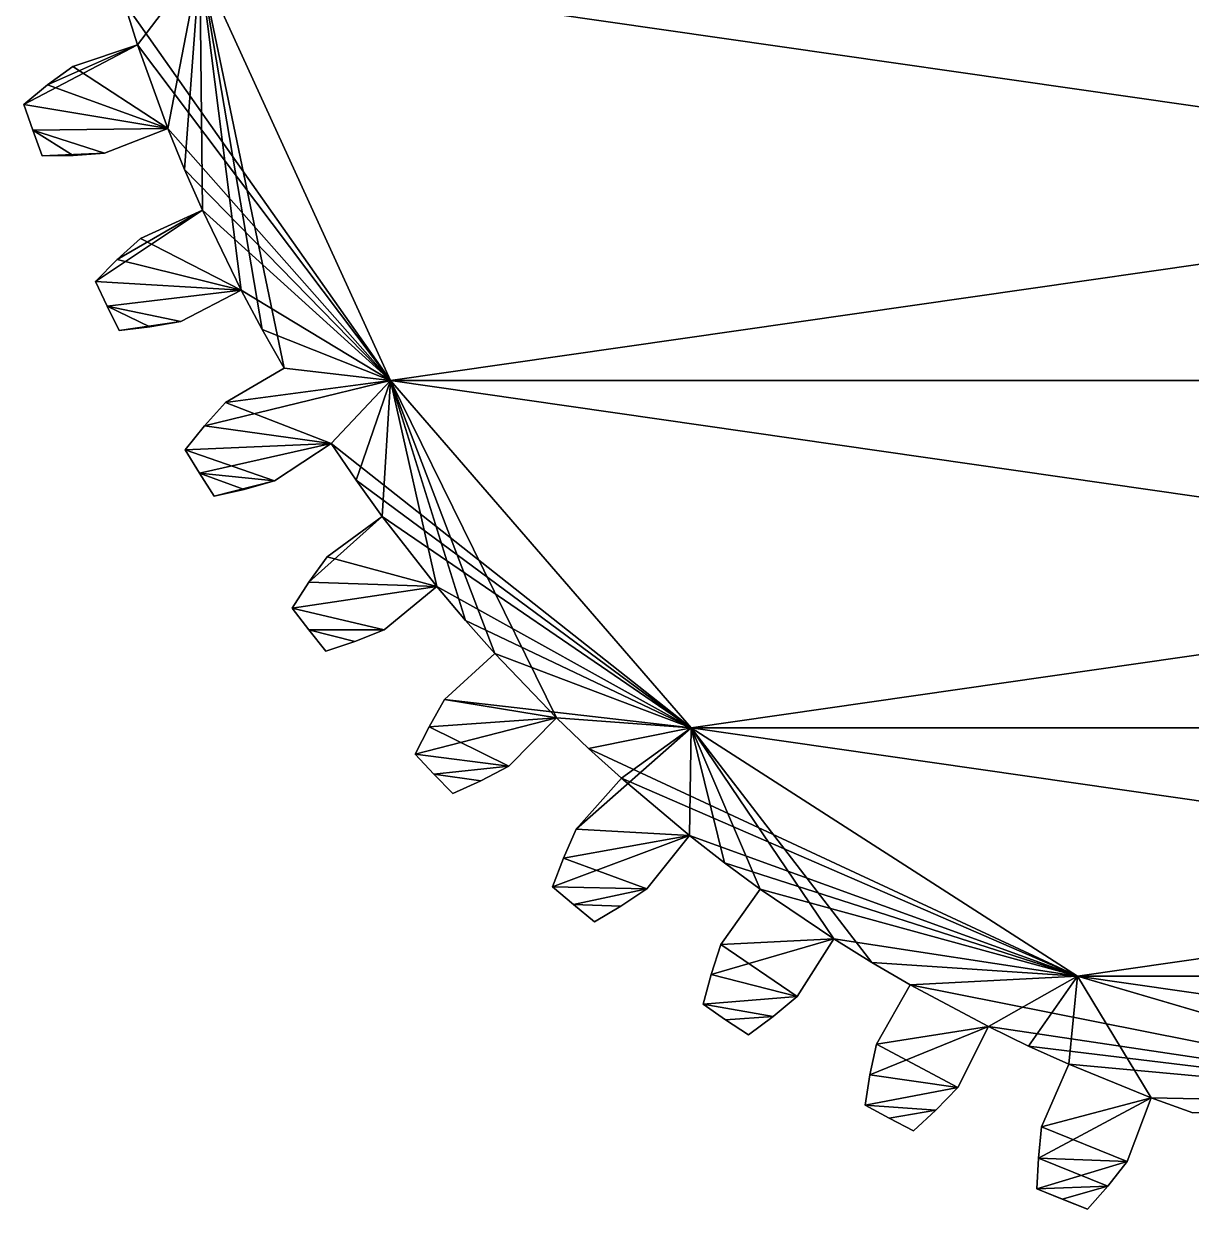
# Model space of a CAD drawing. Header units: inches. Extents: x -30 to 30, y -30 to 30.
# Drawn here: x -28.32 to -9.14, y -27.94 to -8.47 of the extents above; entities that cross this region are included whole.
import ezdxf

# ---------------------------------------------------------------- set-up
doc = ezdxf.new("R2010")
doc.units = ezdxf.units.IN
doc.header["$LTSCALE"] = 65.185185
doc.header["$MEASUREMENT"] = 0
for name, color, linetype in [('1', 7, 'CONTINUOUS'), ('102', 7, 'CONTINUOUS'), ('103', 7, 'CONTINUOUS'), ('105', 7, 'CONTINUOUS'), ('106', 7, 'CONTINUOUS'), ('107', 7, 'CONTINUOUS'), ('108', 7, 'CONTINUOUS'), ('109', 7, 'CONTINUOUS'), ('110', 7, 'CONTINUOUS'), ('111', 7, 'CONTINUOUS'), ('112', 7, 'CONTINUOUS'), ('113', 7, 'CONTINUOUS'), ('114', 7, 'CONTINUOUS'), ('115', 7, 'CONTINUOUS'), ('116', 7, 'CONTINUOUS'), ('117', 7, 'CONTINUOUS'), ('118', 7, 'CONTINUOUS'), ('119', 7, 'CONTINUOUS'), ('120', 7, 'CONTINUOUS'), ('121', 7, 'CONTINUOUS'), ('122', 7, 'CONTINUOUS'), ('123', 7, 'CONTINUOUS'), ('124', 7, 'CONTINUOUS'), ('125', 7, 'CONTINUOUS'), ('126', 7, 'CONTINUOUS'), ('127', 7, 'CONTINUOUS'), ('128', 7, 'CONTINUOUS'), ('130', 7, 'CONTINUOUS'), ('131', 7, 'CONTINUOUS'), ('2', 7, 'CONTINUOUS'), ('282', 7, 'CONTINUOUS'), ('283', 7, 'CONTINUOUS'), ('284', 7, 'CONTINUOUS'), ('285', 7, 'CONTINUOUS'), ('286', 7, 'CONTINUOUS'), ('287', 7, 'CONTINUOUS'), ('288', 7, 'CONTINUOUS'), ('289', 7, 'CONTINUOUS'), ('290', 7, 'CONTINUOUS'), ('291', 7, 'CONTINUOUS'), ('292', 7, 'CONTINUOUS'), ('293', 7, 'CONTINUOUS'), ('294', 7, 'CONTINUOUS'), ('295', 7, 'CONTINUOUS'), ('296', 7, 'CONTINUOUS'), ('297', 7, 'CONTINUOUS'), ('298', 7, 'CONTINUOUS'), ('299', 7, 'CONTINUOUS'), ('300', 7, 'CONTINUOUS'), ('301', 7, 'CONTINUOUS'), ('302', 7, 'CONTINUOUS'), ('303', 7, 'CONTINUOUS'), ('304', 7, 'CONTINUOUS'), ('305', 7, 'CONTINUOUS'), ('306', 7, 'CONTINUOUS'), ('307', 7, 'CONTINUOUS'), ('308', 7, 'CONTINUOUS'), ('363', 7, 'CONTINUOUS'), ('365', 7, 'CONTINUOUS'), ('368', 7, 'CONTINUOUS'), ('370', 7, 'CONTINUOUS')]:
    doc.layers.add(name, color=color, linetype=linetype)

msp = doc.modelspace()

# ---------------------------------------------------------------- linework, layer by layer
at = {"layer": '1', "color": 1, "linetype": 'CONTINUOUS'}
for points in [[(-26.674, -8.118), (-25.427, -7.465), (-22.294, -14.326), (-26.674, -8.118)], [(-26.452, -8.813), (-26.674, -8.118), (-22.294, -14.326), (-26.452, -8.813)], [(-27.513, -9.167), (-26.452, -8.813), (-25.954, -10.186), (-27.513, -9.167)], [(-25.954, -10.186), (-26.452, -8.813), (-22.294, -14.326), (-25.954, -10.186)], [(-27.931, -9.472), (-27.513, -9.167), (-25.954, -10.186), (-27.931, -9.472)], [(-28.322, -9.791), (-27.931, -9.472), (-25.954, -10.186), (-28.322, -9.791)], [(-28.172, -10.213), (-28.322, -9.791), (-25.954, -10.186), (-28.172, -10.213)], [(-26.996, -10.594), (-28.172, -10.213), (-25.954, -10.186), (-26.996, -10.594)], [(-28.016, -10.634), (-28.172, -10.213), (-27.512, -10.628), (-28.016, -10.634)], [(-28.172, -10.213), (-26.996, -10.594), (-27.512, -10.628), (-28.172, -10.213)], [(-25.679, -10.862), (-25.954, -10.186), (-22.294, -14.326), (-25.679, -10.862)], [(-25.386, -11.53), (-25.679, -10.862), (-22.294, -14.326), (-25.386, -11.53)], [(-26.404, -11.993), (-25.386, -11.53), (-24.748, -12.843), (-26.404, -11.993)], [(-24.748, -12.843), (-25.386, -11.53), (-22.294, -14.326), (-24.748, -12.843)], [(-26.788, -12.34), (-26.404, -11.993), (-24.748, -12.843), (-26.788, -12.34)], [(-27.143, -12.697), (-26.788, -12.34), (-24.748, -12.843), (-27.143, -12.697)], [(-26.95, -13.102), (-27.143, -12.697), (-24.748, -12.843), (-26.95, -13.102)], [(-25.74, -13.358), (-26.95, -13.102), (-24.748, -12.843), (-25.74, -13.358)], [(-24.403, -13.486), (-24.748, -12.843), (-22.294, -14.326), (-24.403, -13.486)], [(-26.751, -13.504), (-26.95, -13.102), (-26.25, -13.445), (-26.751, -13.504)], [(-26.95, -13.102), (-25.74, -13.358), (-26.25, -13.445), (-26.95, -13.102)], [(-24.041, -14.12), (-24.403, -13.486), (-22.294, -14.326), (-24.041, -14.12)], [(-25.006, -14.687), (-24.041, -14.12), (-22.294, -14.326), (-25.006, -14.687)], [(-23.27, -15.359), (-25.006, -14.687), (-22.294, -14.326), (-23.27, -15.359)], [(-23.27, -15.359), (-22.294, -14.326), (-17.354, -20.027), (-23.27, -15.359)], [(-25.351, -15.072), (-25.006, -14.687), (-23.27, -15.359), (-25.351, -15.072)], [(-25.667, -15.465), (-25.351, -15.072), (-23.27, -15.359), (-25.667, -15.465)], [(-24.203, -15.975), (-25.667, -15.465), (-23.27, -15.359), (-24.203, -15.975)], [(-22.86, -15.963), (-23.27, -15.359), (-17.354, -20.027), (-22.86, -15.963)], [(-25.433, -15.847), (-25.667, -15.465), (-24.203, -15.975), (-25.433, -15.847)], [(-25.193, -16.226), (-25.433, -15.847), (-24.701, -16.115), (-25.193, -16.226)], [(-25.433, -15.847), (-24.203, -15.975), (-24.701, -16.115), (-25.433, -15.847)], [(-22.434, -16.556), (-22.86, -15.963), (-17.354, -20.027), (-22.434, -16.556)], [(-23.334, -17.22), (-22.434, -16.556), (-21.537, -17.707), (-23.334, -17.22)], [(-21.537, -17.707), (-22.434, -16.556), (-17.354, -20.027), (-21.537, -17.707)], [(-23.637, -17.639), (-23.334, -17.22), (-21.537, -17.707), (-23.637, -17.639)], [(-23.91, -18.063), (-23.637, -17.639), (-21.537, -17.707), (-23.91, -18.063)], [(-22.401, -18.418), (-23.91, -18.063), (-21.537, -17.707), (-22.401, -18.418)], [(-21.066, -18.265), (-21.537, -17.707), (-17.354, -20.027), (-21.066, -18.265)], [(-23.637, -18.419), (-23.91, -18.063), (-22.401, -18.418), (-23.637, -18.419)], [(-20.58, -18.81), (-21.066, -18.265), (-17.354, -20.027), (-20.58, -18.81)], [(-23.637, -18.419), (-22.401, -18.418), (-22.881, -18.609), (-23.637, -18.419)], [(-23.359, -18.771), (-23.637, -18.419), (-22.881, -18.609), (-23.359, -18.771)], [(-21.406, -19.565), (-20.58, -18.81), (-17.354, -20.027), (-21.406, -19.565)], [(-21.663, -20.014), (-21.406, -19.565), (-19.568, -19.862), (-21.663, -20.014)], [(-19.568, -19.862), (-21.406, -19.565), (-17.354, -20.027), (-19.568, -19.862)], [(-21.891, -20.464), (-21.663, -20.014), (-20.353, -20.658), (-21.891, -20.464)], [(-20.353, -20.658), (-21.663, -20.014), (-19.568, -19.862), (-20.353, -20.658)], [(-19.041, -20.367), (-19.568, -19.862), (-17.354, -20.027), (-19.041, -20.367)], [(-19.041, -20.367), (-17.354, -20.027), (-11.009, -24.105), (-19.041, -20.367)], [(-18.501, -20.858), (-19.041, -20.367), (-11.009, -24.105), (-18.501, -20.858)], [(-21.583, -20.789), (-21.891, -20.464), (-20.353, -20.658), (-21.583, -20.789)], [(-21.583, -20.789), (-20.353, -20.658), (-20.811, -20.899), (-21.583, -20.789)], [(-21.269, -21.11), (-21.583, -20.789), (-20.811, -20.899), (-21.269, -21.11)], [(-19.244, -21.695), (-18.501, -20.858), (-17.384, -21.798), (-19.244, -21.695)], [(-17.384, -21.798), (-18.501, -20.858), (-11.009, -24.105), (-17.384, -21.798)], [(-19.453, -22.168), (-19.244, -21.695), (-17.384, -21.798), (-19.453, -22.168)], [(-18.082, -22.673), (-19.453, -22.168), (-17.384, -21.798), (-18.082, -22.673)], [(-16.808, -22.246), (-17.384, -21.798), (-11.009, -24.105), (-16.808, -22.246)], [(-19.632, -22.64), (-19.453, -22.168), (-18.082, -22.673), (-19.632, -22.64)], [(-16.22, -22.678), (-16.808, -22.246), (-11.009, -24.105), (-16.22, -22.678)], [(-19.291, -22.931), (-19.632, -22.64), (-18.082, -22.673), (-19.291, -22.931)], [(-19.291, -22.931), (-18.082, -22.673), (-18.512, -22.96), (-19.291, -22.931)], [(-16.87, -23.588), (-16.22, -22.678), (-15.011, -23.496), (-16.87, -23.588)], [(-15.011, -23.496), (-16.22, -22.678), (-11.009, -24.105), (-15.011, -23.496)], [(-18.946, -23.217), (-19.291, -22.931), (-18.512, -22.96), (-18.946, -23.217)], [(-15.613, -24.439), (-16.87, -23.588), (-15.011, -23.496), (-15.613, -24.439)], [(-14.39, -23.881), (-15.011, -23.496), (-11.009, -24.105), (-14.39, -23.881)], [(-17.029, -24.08), (-16.87, -23.588), (-15.613, -24.439), (-17.029, -24.08)], [(-13.76, -24.249), (-14.39, -23.881), (-11.009, -24.105), (-13.76, -24.249)], [(-17.158, -24.568), (-17.029, -24.08), (-15.613, -24.439), (-17.158, -24.568)], [(-13.76, -24.249), (-11.009, -24.105), (-3.772, -26.23), (-13.76, -24.249)], [(-14.312, -25.222), (-13.76, -24.249), (-12.472, -24.936), (-14.312, -25.222)], [(-12.472, -24.936), (-13.76, -24.249), (-3.772, -26.23), (-12.472, -24.936)], [(-17.158, -24.568), (-15.613, -24.439), (-16.011, -24.769), (-17.158, -24.568)], [(-16.789, -24.822), (-17.158, -24.568), (-16.011, -24.769), (-16.789, -24.822)], [(-16.415, -25.07), (-16.789, -24.822), (-16.011, -24.769), (-16.415, -25.07)], [(-12.973, -25.937), (-14.312, -25.222), (-12.472, -24.936), (-12.973, -25.937)], [(-11.815, -25.254), (-12.472, -24.936), (-3.772, -26.23), (-11.815, -25.254)], [(-14.419, -25.728), (-14.312, -25.222), (-12.973, -25.937), (-14.419, -25.728)], [(-11.15, -25.555), (-11.815, -25.254), (-3.772, -26.23), (-11.15, -25.555)], [(-11.598, -26.58), (-11.15, -25.555), (-9.798, -26.103), (-11.598, -26.58)], [(-9.798, -26.103), (-11.15, -25.555), (-3.772, -26.23), (-9.798, -26.103)], [(-14.496, -26.227), (-14.419, -25.728), (-12.973, -25.937), (-14.496, -26.227)], [(-14.496, -26.227), (-12.973, -25.937), (-13.334, -26.307), (-14.496, -26.227)], [(-14.102, -26.441), (-14.496, -26.227), (-13.334, -26.307), (-14.102, -26.441)], [(-10.191, -27.151), (-11.598, -26.58), (-9.798, -26.103), (-10.191, -27.151)], [(-9.111, -26.351), (-9.798, -26.103), (-3.772, -26.23), (-9.111, -26.351)], [(-13.705, -26.649), (-14.102, -26.441), (-13.334, -26.307), (-13.705, -26.649)], [(-11.65, -27.095), (-11.598, -26.58), (-10.191, -27.151), (-11.65, -27.095)], [(-11.675, -27.599), (-11.65, -27.095), (-10.511, -27.557), (-11.675, -27.599)], [(-11.65, -27.095), (-10.191, -27.151), (-10.511, -27.557), (-11.65, -27.095)], [(-10.844, -27.936), (-11.675, -27.599), (-10.511, -27.557), (-10.844, -27.936)], [(-11.675, -27.599), (-10.844, -27.936), (-11.261, -27.77), (-11.675, -27.599)]]:
    msp.add_3dface(points, dxfattribs=at)
at = {"layer": '102', "color": 1, "linetype": 'CONTINUOUS'}
for points in [[(-27.513, -9.167, 6), (-26.452, -8.813, 6), (-26.452, -8.813), (-27.513, -9.167, 6)], [(-27.513, -9.167), (-27.513, -9.167, 6), (-26.452, -8.813), (-27.513, -9.167)]]:
    msp.add_3dface(points, dxfattribs=at)
at = {"layer": '103', "color": 1, "linetype": 'CONTINUOUS'}
for points in [[(-26.452, -8.813, 6), (-26.674, -8.118, 6), (-26.452, -8.813), (-26.452, -8.813, 6)], [(-26.452, -8.813), (-26.674, -8.118, 6), (-26.674, -8.118), (-26.452, -8.813)]]:
    msp.add_3dface(points, dxfattribs=at)
at = {"layer": '105', "color": 1, "linetype": 'CONTINUOUS'}
for points in [[(-26.404, -11.993, 6), (-25.386, -11.53, 6), (-25.386, -11.53), (-26.404, -11.993, 6)], [(-26.404, -11.993), (-26.404, -11.993, 6), (-25.386, -11.53), (-26.404, -11.993)]]:
    msp.add_3dface(points, dxfattribs=at)
at = {"layer": '106', "color": 1, "linetype": 'CONTINUOUS'}
for points in [[(-25.679, -10.862, 6), (-25.954, -10.186, 6), (-25.679, -10.862), (-25.679, -10.862, 6)], [(-25.954, -10.186, 6), (-25.954, -10.186), (-25.679, -10.862), (-25.954, -10.186, 6)], [(-25.386, -11.53, 6), (-25.679, -10.862, 6), (-25.386, -11.53), (-25.386, -11.53, 6)], [(-25.386, -11.53), (-25.679, -10.862, 6), (-25.679, -10.862), (-25.386, -11.53)]]:
    msp.add_3dface(points, dxfattribs=at)
at = {"layer": '107', "color": 1, "linetype": 'CONTINUOUS'}
for points in [[(-25.954, -10.186, 6), (-26.996, -10.594, 6), (-26.996, -10.594), (-25.954, -10.186, 6)], [(-25.954, -10.186, 6), (-26.996, -10.594), (-25.954, -10.186), (-25.954, -10.186, 6)]]:
    msp.add_3dface(points, dxfattribs=at)
at = {"layer": '108', "color": 1, "linetype": 'CONTINUOUS'}
for points in [[(-25.006, -14.687, 6), (-24.041, -14.12, 6), (-24.041, -14.12), (-25.006, -14.687, 6)], [(-25.006, -14.687), (-25.006, -14.687, 6), (-24.041, -14.12), (-25.006, -14.687)]]:
    msp.add_3dface(points, dxfattribs=at)
at = {"layer": '109', "color": 1, "linetype": 'CONTINUOUS'}
for points in [[(-24.403, -13.486, 6), (-24.748, -12.843, 6), (-24.403, -13.486), (-24.403, -13.486, 6)], [(-24.748, -12.843, 6), (-24.748, -12.843), (-24.403, -13.486), (-24.748, -12.843, 6)], [(-24.041, -14.12, 6), (-24.403, -13.486, 6), (-24.041, -14.12), (-24.041, -14.12, 6)], [(-24.041, -14.12), (-24.403, -13.486, 6), (-24.403, -13.486), (-24.041, -14.12)]]:
    msp.add_3dface(points, dxfattribs=at)
at = {"layer": '110', "color": 1, "linetype": 'CONTINUOUS'}
for points in [[(-24.748, -12.843, 6), (-25.74, -13.358, 6), (-25.74, -13.358), (-24.748, -12.843, 6)], [(-24.748, -12.843, 6), (-25.74, -13.358), (-24.748, -12.843), (-24.748, -12.843, 6)]]:
    msp.add_3dface(points, dxfattribs=at)
at = {"layer": '111', "color": 1, "linetype": 'CONTINUOUS'}
for points in [[(-23.334, -17.22, 6), (-22.434, -16.556, 6), (-22.434, -16.556), (-23.334, -17.22, 6)], [(-23.334, -17.22), (-23.334, -17.22, 6), (-22.434, -16.556), (-23.334, -17.22)]]:
    msp.add_3dface(points, dxfattribs=at)
at = {"layer": '112', "color": 1, "linetype": 'CONTINUOUS'}
for points in [[(-22.86, -15.963, 6), (-23.27, -15.359, 6), (-22.86, -15.963), (-22.86, -15.963, 6)], [(-23.27, -15.359, 6), (-23.27, -15.359), (-22.86, -15.963), (-23.27, -15.359, 6)], [(-22.434, -16.556, 6), (-22.86, -15.963, 6), (-22.434, -16.556), (-22.434, -16.556, 6)], [(-22.434, -16.556), (-22.86, -15.963, 6), (-22.86, -15.963), (-22.434, -16.556)]]:
    msp.add_3dface(points, dxfattribs=at)
at = {"layer": '113', "color": 1, "linetype": 'CONTINUOUS'}
for points in [[(-23.27, -15.359, 6), (-24.203, -15.975, 6), (-24.203, -15.975), (-23.27, -15.359, 6)], [(-23.27, -15.359, 6), (-24.203, -15.975), (-23.27, -15.359), (-23.27, -15.359, 6)]]:
    msp.add_3dface(points, dxfattribs=at)
at = {"layer": '114', "color": 1, "linetype": 'CONTINUOUS'}
for points in [[(-21.406, -19.565, 6), (-20.58, -18.81, 6), (-20.58, -18.81), (-21.406, -19.565, 6)], [(-21.406, -19.565), (-21.406, -19.565, 6), (-20.58, -18.81), (-21.406, -19.565)]]:
    msp.add_3dface(points, dxfattribs=at)
at = {"layer": '115', "color": 1, "linetype": 'CONTINUOUS'}
for points in [[(-21.066, -18.265, 6), (-21.537, -17.707, 6), (-21.066, -18.265), (-21.066, -18.265, 6)], [(-21.537, -17.707, 6), (-21.537, -17.707), (-21.066, -18.265), (-21.537, -17.707, 6)], [(-20.58, -18.81, 6), (-21.066, -18.265, 6), (-20.58, -18.81), (-20.58, -18.81, 6)], [(-20.58, -18.81), (-21.066, -18.265, 6), (-21.066, -18.265), (-20.58, -18.81)]]:
    msp.add_3dface(points, dxfattribs=at)
at = {"layer": '116', "color": 1, "linetype": 'CONTINUOUS'}
for points in [[(-21.537, -17.707, 6), (-22.401, -18.418, 6), (-22.401, -18.418), (-21.537, -17.707, 6)], [(-21.537, -17.707, 6), (-22.401, -18.418), (-21.537, -17.707), (-21.537, -17.707, 6)]]:
    msp.add_3dface(points, dxfattribs=at)
at = {"layer": '117', "color": 1, "linetype": 'CONTINUOUS'}
for points in [[(-19.244, -21.695, 6), (-18.501, -20.858, 6), (-18.501, -20.858), (-19.244, -21.695, 6)], [(-19.244, -21.695), (-19.244, -21.695, 6), (-18.501, -20.858), (-19.244, -21.695)]]:
    msp.add_3dface(points, dxfattribs=at)
at = {"layer": '118', "color": 1, "linetype": 'CONTINUOUS'}
for points in [[(-19.041, -20.367, 6), (-19.568, -19.862, 6), (-19.041, -20.367), (-19.041, -20.367, 6)], [(-19.568, -19.862, 6), (-19.568, -19.862), (-19.041, -20.367), (-19.568, -19.862, 6)], [(-18.501, -20.858, 6), (-19.041, -20.367, 6), (-18.501, -20.858), (-18.501, -20.858, 6)], [(-18.501, -20.858), (-19.041, -20.367, 6), (-19.041, -20.367), (-18.501, -20.858)]]:
    msp.add_3dface(points, dxfattribs=at)
at = {"layer": '119', "color": 1, "linetype": 'CONTINUOUS'}
for points in [[(-19.568, -19.862, 6), (-20.353, -20.658, 6), (-20.353, -20.658), (-19.568, -19.862, 6)], [(-19.568, -19.862, 6), (-20.353, -20.658), (-19.568, -19.862), (-19.568, -19.862, 6)]]:
    msp.add_3dface(points, dxfattribs=at)
at = {"layer": '120', "color": 1, "linetype": 'CONTINUOUS'}
for points in [[(-16.87, -23.588, 6), (-16.22, -22.678, 6), (-16.22, -22.678), (-16.87, -23.588, 6)], [(-16.87, -23.588), (-16.87, -23.588, 6), (-16.22, -22.678), (-16.87, -23.588)]]:
    msp.add_3dface(points, dxfattribs=at)
at = {"layer": '121', "color": 1, "linetype": 'CONTINUOUS'}
for points in [[(-16.808, -22.246, 6), (-17.384, -21.798, 6), (-16.808, -22.246), (-16.808, -22.246, 6)], [(-17.384, -21.798, 6), (-17.384, -21.798), (-16.808, -22.246), (-17.384, -21.798, 6)], [(-16.22, -22.678, 6), (-16.808, -22.246, 6), (-16.22, -22.678), (-16.22, -22.678, 6)], [(-16.22, -22.678), (-16.808, -22.246, 6), (-16.808, -22.246), (-16.22, -22.678)]]:
    msp.add_3dface(points, dxfattribs=at)
at = {"layer": '122', "color": 1, "linetype": 'CONTINUOUS'}
for points in [[(-17.384, -21.798, 6), (-18.082, -22.673, 6), (-18.082, -22.673), (-17.384, -21.798, 6)], [(-17.384, -21.798, 6), (-18.082, -22.673), (-17.384, -21.798), (-17.384, -21.798, 6)]]:
    msp.add_3dface(points, dxfattribs=at)
at = {"layer": '123', "color": 1, "linetype": 'CONTINUOUS'}
for points in [[(-14.312, -25.222, 6), (-13.76, -24.249, 6), (-13.76, -24.249), (-14.312, -25.222, 6)], [(-14.312, -25.222), (-14.312, -25.222, 6), (-13.76, -24.249), (-14.312, -25.222)]]:
    msp.add_3dface(points, dxfattribs=at)
at = {"layer": '124', "color": 1, "linetype": 'CONTINUOUS'}
for points in [[(-14.39, -23.881, 6), (-15.011, -23.496, 6), (-14.39, -23.881), (-14.39, -23.881, 6)], [(-15.011, -23.496, 6), (-15.011, -23.496), (-14.39, -23.881), (-15.011, -23.496, 6)], [(-13.76, -24.249, 6), (-14.39, -23.881, 6), (-13.76, -24.249), (-13.76, -24.249, 6)], [(-13.76, -24.249), (-14.39, -23.881, 6), (-14.39, -23.881), (-13.76, -24.249)]]:
    msp.add_3dface(points, dxfattribs=at)
at = {"layer": '125', "color": 1, "linetype": 'CONTINUOUS'}
for points in [[(-15.011, -23.496, 6), (-15.613, -24.439, 6), (-15.613, -24.439), (-15.011, -23.496, 6)], [(-15.011, -23.496, 6), (-15.613, -24.439), (-15.011, -23.496), (-15.011, -23.496, 6)]]:
    msp.add_3dface(points, dxfattribs=at)
at = {"layer": '126', "color": 1, "linetype": 'CONTINUOUS'}
for points in [[(-11.598, -26.58, 6), (-11.15, -25.555, 6), (-11.15, -25.555), (-11.598, -26.58, 6)], [(-11.598, -26.58), (-11.598, -26.58, 6), (-11.15, -25.555), (-11.598, -26.58)]]:
    msp.add_3dface(points, dxfattribs=at)
at = {"layer": '127', "color": 1, "linetype": 'CONTINUOUS'}
for points in [[(-11.815, -25.254, 6), (-12.472, -24.936, 6), (-11.815, -25.254), (-11.815, -25.254, 6)], [(-12.472, -24.936, 6), (-12.472, -24.936), (-11.815, -25.254), (-12.472, -24.936, 6)], [(-11.15, -25.555, 6), (-11.815, -25.254, 6), (-11.15, -25.555), (-11.15, -25.555, 6)], [(-11.15, -25.555), (-11.815, -25.254, 6), (-11.815, -25.254), (-11.15, -25.555)]]:
    msp.add_3dface(points, dxfattribs=at)
at = {"layer": '128', "color": 1, "linetype": 'CONTINUOUS'}
for points in [[(-12.472, -24.936, 6), (-12.973, -25.937, 6), (-12.973, -25.937), (-12.472, -24.936, 6)], [(-12.472, -24.936, 6), (-12.973, -25.937), (-12.472, -24.936), (-12.472, -24.936, 6)]]:
    msp.add_3dface(points, dxfattribs=at)
at = {"layer": '130', "color": 1, "linetype": 'CONTINUOUS'}
for points in [[(-9.111, -26.351, 6), (-9.798, -26.103, 6), (-9.111, -26.351), (-9.111, -26.351, 6)], [(-9.798, -26.103, 6), (-9.798, -26.103), (-9.111, -26.351), (-9.798, -26.103, 6)]]:
    msp.add_3dface(points, dxfattribs=at)
at = {"layer": '131', "color": 1, "linetype": 'CONTINUOUS'}
for points in [[(-9.798, -26.103, 6), (-10.191, -27.151, 6), (-10.191, -27.151), (-9.798, -26.103, 6)], [(-9.798, -26.103, 6), (-10.191, -27.151), (-9.798, -26.103), (-9.798, -26.103, 6)]]:
    msp.add_3dface(points, dxfattribs=at)
at = {"layer": '2', "color": 1, "linetype": 'CONTINUOUS'}
for points in [[(-26.674, -8.118, 6), (-26.452, -8.813, 6), (-25.427, -7.465, 6), (-26.674, -8.118, 6)], [(-26.452, -8.813, 6), (-25.954, -10.186, 6), (-25.427, -7.465, 6), (-26.452, -8.813, 6)], [(-25.954, -10.186, 6), (-25.679, -10.862, 6), (-25.427, -7.465, 6), (-25.954, -10.186, 6)], [(-25.679, -10.862, 6), (-25.386, -11.53, 6), (-25.427, -7.465, 6), (-25.679, -10.862, 6)], [(-24.403, -13.486, 6), (-24.041, -14.12, 6), (-25.427, -7.465, 6), (-24.403, -13.486, 6)], [(-25.427, -7.465, 6), (-24.041, -14.12, 6), (-22.294, -14.326, 6), (-25.427, -7.465, 6)], [(-24.748, -12.843, 6), (-24.403, -13.486, 6), (-25.427, -7.465, 6), (-24.748, -12.843, 6)], [(-25.386, -11.53, 6), (-24.748, -12.843, 6), (-25.427, -7.465, 6), (-25.386, -11.53, 6)], [(-28.322, -9.791, 6), (-25.954, -10.186, 6), (-26.452, -8.813, 6), (-28.322, -9.791, 6)], [(-27.931, -9.472, 6), (-28.322, -9.791, 6), (-26.452, -8.813, 6), (-27.931, -9.472, 6)], [(-27.513, -9.167, 6), (-27.931, -9.472, 6), (-26.452, -8.813, 6), (-27.513, -9.167, 6)], [(-28.172, -10.213, 6), (-25.954, -10.186, 6), (-28.322, -9.791, 6), (-28.172, -10.213, 6)], [(-26.996, -10.594, 6), (-25.954, -10.186, 6), (-28.172, -10.213, 6), (-26.996, -10.594, 6)], [(-28.016, -10.634, 6), (-26.996, -10.594, 6), (-28.172, -10.213, 6), (-28.016, -10.634, 6)], [(-27.512, -10.628, 6), (-26.996, -10.594, 6), (-28.016, -10.634, 6), (-27.512, -10.628, 6)], [(-27.143, -12.697, 6), (-24.748, -12.843, 6), (-25.386, -11.53, 6), (-27.143, -12.697, 6)], [(-26.788, -12.34, 6), (-27.143, -12.697, 6), (-25.386, -11.53, 6), (-26.788, -12.34, 6)], [(-26.404, -11.993, 6), (-26.788, -12.34, 6), (-25.386, -11.53, 6), (-26.404, -11.993, 6)], [(-26.95, -13.102, 6), (-24.748, -12.843, 6), (-27.143, -12.697, 6), (-26.95, -13.102, 6)], [(-25.74, -13.358, 6), (-24.748, -12.843, 6), (-26.95, -13.102, 6), (-25.74, -13.358, 6)], [(-26.751, -13.504, 6), (-25.74, -13.358, 6), (-26.95, -13.102, 6), (-26.751, -13.504, 6)], [(-26.25, -13.445, 6), (-25.74, -13.358, 6), (-26.751, -13.504, 6), (-26.25, -13.445, 6)], [(-24.041, -14.12, 6), (-25.006, -14.687, 6), (-22.294, -14.326, 6), (-24.041, -14.12, 6)], [(-25.351, -15.072, 6), (-23.27, -15.359, 6), (-22.294, -14.326, 6), (-25.351, -15.072, 6)], [(-25.006, -14.687, 6), (-25.351, -15.072, 6), (-22.294, -14.326, 6), (-25.006, -14.687, 6)], [(-23.27, -15.359, 6), (-22.86, -15.963, 6), (-22.294, -14.326, 6), (-23.27, -15.359, 6)], [(-22.86, -15.963, 6), (-22.434, -16.556, 6), (-22.294, -14.326, 6), (-22.86, -15.963, 6)], [(-22.434, -16.556, 6), (-21.537, -17.707, 6), (-22.294, -14.326, 6), (-22.434, -16.556, 6)], [(-20.58, -18.81, 6), (-19.568, -19.862, 6), (-22.294, -14.326, 6), (-20.58, -18.81, 6)], [(-22.294, -14.326, 6), (-19.568, -19.862, 6), (-17.354, -20.027, 6), (-22.294, -14.326, 6)], [(-21.066, -18.265, 6), (-20.58, -18.81, 6), (-22.294, -14.326, 6), (-21.066, -18.265, 6)], [(-21.537, -17.707, 6), (-21.066, -18.265, 6), (-22.294, -14.326, 6), (-21.537, -17.707, 6)], [(-25.667, -15.465, 6), (-23.27, -15.359, 6), (-25.351, -15.072, 6), (-25.667, -15.465, 6)], [(-25.433, -15.847, 6), (-23.27, -15.359, 6), (-25.667, -15.465, 6), (-25.433, -15.847, 6)], [(-24.203, -15.975, 6), (-23.27, -15.359, 6), (-25.433, -15.847, 6), (-24.203, -15.975, 6)], [(-25.193, -16.226, 6), (-24.203, -15.975, 6), (-25.433, -15.847, 6), (-25.193, -16.226, 6)], [(-24.701, -16.115, 6), (-24.203, -15.975, 6), (-25.193, -16.226, 6), (-24.701, -16.115, 6)], [(-23.637, -17.639, 6), (-21.537, -17.707, 6), (-22.434, -16.556, 6), (-23.637, -17.639, 6)], [(-23.334, -17.22, 6), (-23.637, -17.639, 6), (-22.434, -16.556, 6), (-23.334, -17.22, 6)], [(-23.91, -18.063, 6), (-21.537, -17.707, 6), (-23.637, -17.639, 6), (-23.91, -18.063, 6)], [(-22.401, -18.418, 6), (-21.537, -17.707, 6), (-23.91, -18.063, 6), (-22.401, -18.418, 6)], [(-23.637, -18.419, 6), (-22.401, -18.418, 6), (-23.91, -18.063, 6), (-23.637, -18.419, 6)], [(-22.881, -18.609, 6), (-22.401, -18.418, 6), (-23.637, -18.419, 6), (-22.881, -18.609, 6)], [(-23.359, -18.771, 6), (-22.881, -18.609, 6), (-23.637, -18.419, 6), (-23.359, -18.771, 6)], [(-21.406, -19.565, 6), (-19.568, -19.862, 6), (-20.58, -18.81, 6), (-21.406, -19.565, 6)], [(-21.663, -20.014, 6), (-19.568, -19.862, 6), (-21.406, -19.565, 6), (-21.663, -20.014, 6)], [(-20.353, -20.658, 6), (-19.568, -19.862, 6), (-21.891, -20.464, 6), (-20.353, -20.658, 6)], [(-21.891, -20.464, 6), (-19.568, -19.862, 6), (-21.663, -20.014, 6), (-21.891, -20.464, 6)], [(-19.568, -19.862, 6), (-19.041, -20.367, 6), (-17.354, -20.027, 6), (-19.568, -19.862, 6)], [(-19.244, -21.695, 6), (-17.384, -21.798, 6), (-17.354, -20.027, 6), (-19.244, -21.695, 6)], [(-18.501, -20.858, 6), (-19.244, -21.695, 6), (-17.354, -20.027, 6), (-18.501, -20.858, 6)], [(-19.041, -20.367, 6), (-18.501, -20.858, 6), (-17.354, -20.027, 6), (-19.041, -20.367, 6)], [(-17.384, -21.798, 6), (-16.808, -22.246, 6), (-17.354, -20.027, 6), (-17.384, -21.798, 6)], [(-15.011, -23.496, 6), (-14.39, -23.881, 6), (-17.354, -20.027, 6), (-15.011, -23.496, 6)], [(-17.354, -20.027, 6), (-14.39, -23.881, 6), (-11.009, -24.105, 6), (-17.354, -20.027, 6)], [(-16.22, -22.678, 6), (-15.011, -23.496, 6), (-17.354, -20.027, 6), (-16.22, -22.678, 6)], [(-16.808, -22.246, 6), (-16.22, -22.678, 6), (-17.354, -20.027, 6), (-16.808, -22.246, 6)], [(-21.583, -20.789, 6), (-20.353, -20.658, 6), (-21.891, -20.464, 6), (-21.583, -20.789, 6)], [(-20.811, -20.899, 6), (-20.353, -20.658, 6), (-21.583, -20.789, 6), (-20.811, -20.899, 6)], [(-21.269, -21.11, 6), (-20.811, -20.899, 6), (-21.583, -20.789, 6), (-21.269, -21.11, 6)], [(-18.082, -22.673, 6), (-17.384, -21.798, 6), (-19.632, -22.64, 6), (-18.082, -22.673, 6)], [(-19.632, -22.64, 6), (-17.384, -21.798, 6), (-19.453, -22.168, 6), (-19.632, -22.64, 6)], [(-19.453, -22.168, 6), (-17.384, -21.798, 6), (-19.244, -21.695, 6), (-19.453, -22.168, 6)], [(-19.291, -22.931, 6), (-18.082, -22.673, 6), (-19.632, -22.64, 6), (-19.291, -22.931, 6)], [(-18.512, -22.96, 6), (-18.082, -22.673, 6), (-19.291, -22.931, 6), (-18.512, -22.96, 6)], [(-16.87, -23.588, 6), (-15.011, -23.496, 6), (-16.22, -22.678, 6), (-16.87, -23.588, 6)], [(-18.946, -23.217, 6), (-18.512, -22.96, 6), (-19.291, -22.931, 6), (-18.946, -23.217, 6)], [(-15.613, -24.439, 6), (-15.011, -23.496, 6), (-17.029, -24.08, 6), (-15.613, -24.439, 6)], [(-17.029, -24.08, 6), (-15.011, -23.496, 6), (-16.87, -23.588, 6), (-17.029, -24.08, 6)], [(-14.39, -23.881, 6), (-13.76, -24.249, 6), (-11.009, -24.105, 6), (-14.39, -23.881, 6)], [(-17.158, -24.568, 6), (-15.613, -24.439, 6), (-17.029, -24.08, 6), (-17.158, -24.568, 6)], [(-13.76, -24.249, 6), (-12.472, -24.936, 6), (-11.009, -24.105, 6), (-13.76, -24.249, 6)], [(-12.472, -24.936, 6), (-11.815, -25.254, 6), (-11.009, -24.105, 6), (-12.472, -24.936, 6)], [(-11.815, -25.254, 6), (-11.15, -25.555, 6), (-11.009, -24.105, 6), (-11.815, -25.254, 6)], [(-11.15, -25.555, 6), (-9.798, -26.103, 6), (-11.009, -24.105, 6), (-11.15, -25.555, 6)], [(-11.009, -24.105, 6), (-9.798, -26.103, 6), (-3.772, -26.23, 6), (-11.009, -24.105, 6)], [(-14.312, -25.222, 6), (-12.472, -24.936, 6), (-13.76, -24.249, 6), (-14.312, -25.222, 6)], [(-16.011, -24.769, 6), (-15.613, -24.439, 6), (-17.158, -24.568, 6), (-16.011, -24.769, 6)], [(-16.789, -24.822, 6), (-16.011, -24.769, 6), (-17.158, -24.568, 6), (-16.789, -24.822, 6)], [(-16.415, -25.07, 6), (-16.011, -24.769, 6), (-16.789, -24.822, 6), (-16.415, -25.07, 6)], [(-12.973, -25.937, 6), (-12.472, -24.936, 6), (-14.419, -25.728, 6), (-12.973, -25.937, 6)], [(-14.419, -25.728, 6), (-12.472, -24.936, 6), (-14.312, -25.222, 6), (-14.419, -25.728, 6)], [(-11.598, -26.58, 6), (-9.798, -26.103, 6), (-11.15, -25.555, 6), (-11.598, -26.58, 6)], [(-14.496, -26.227, 6), (-12.973, -25.937, 6), (-14.419, -25.728, 6), (-14.496, -26.227, 6)], [(-13.334, -26.307, 6), (-12.973, -25.937, 6), (-14.496, -26.227, 6), (-13.334, -26.307, 6)], [(-14.102, -26.441, 6), (-13.334, -26.307, 6), (-14.496, -26.227, 6), (-14.102, -26.441, 6)], [(-10.191, -27.151, 6), (-9.798, -26.103, 6), (-11.65, -27.095, 6), (-10.191, -27.151, 6)], [(-11.65, -27.095, 6), (-9.798, -26.103, 6), (-11.598, -26.58, 6), (-11.65, -27.095, 6)], [(-9.798, -26.103, 6), (-9.111, -26.351, 6), (-3.772, -26.23, 6), (-9.798, -26.103, 6)], [(-13.705, -26.649, 6), (-13.334, -26.307, 6), (-14.102, -26.441, 6), (-13.705, -26.649, 6)], [(-11.675, -27.599, 6), (-10.191, -27.151, 6), (-11.65, -27.095, 6), (-11.675, -27.599, 6)], [(-10.511, -27.557, 6), (-10.191, -27.151, 6), (-11.675, -27.599, 6), (-10.511, -27.557, 6)], [(-11.261, -27.77, 6), (-10.511, -27.557, 6), (-11.675, -27.599, 6), (-11.261, -27.77, 6)], [(-10.844, -27.936, 6), (-10.511, -27.557, 6), (-11.261, -27.77, 6), (-10.844, -27.936, 6)]]:
    msp.add_3dface(points, dxfattribs=at)
at = {"layer": '282', "color": 1, "linetype": 'CONTINUOUS'}
for points in [[(-27.931, -9.472, 6), (-27.513, -9.167, 6), (-27.931, -9.472), (-27.931, -9.472, 6)], [(-27.513, -9.167, 6), (-27.513, -9.167), (-27.931, -9.472), (-27.513, -9.167, 6)], [(-28.322, -9.791, 6), (-27.931, -9.472, 6), (-28.322, -9.791), (-28.322, -9.791, 6)], [(-28.322, -9.791), (-27.931, -9.472, 6), (-27.931, -9.472), (-28.322, -9.791)]]:
    msp.add_3dface(points, dxfattribs=at)
at = {"layer": '283', "color": 1, "linetype": 'CONTINUOUS'}
for points in [[(-28.172, -10.213, 6), (-28.322, -9.791, 6), (-28.172, -10.213), (-28.172, -10.213, 6)], [(-28.322, -9.791, 6), (-28.322, -9.791), (-28.172, -10.213), (-28.322, -9.791, 6)], [(-28.016, -10.634, 6), (-28.172, -10.213, 6), (-28.016, -10.634), (-28.016, -10.634, 6)], [(-28.016, -10.634), (-28.172, -10.213, 6), (-28.172, -10.213), (-28.016, -10.634)]]:
    msp.add_3dface(points, dxfattribs=at)
at = {"layer": '284', "color": 1, "linetype": 'CONTINUOUS'}
for points in [[(-27.512, -10.628, 6), (-28.016, -10.634, 6), (-27.512, -10.628), (-27.512, -10.628, 6)], [(-28.016, -10.634, 6), (-28.016, -10.634), (-27.512, -10.628), (-28.016, -10.634, 6)], [(-26.996, -10.594, 6), (-27.512, -10.628, 6), (-26.996, -10.594), (-26.996, -10.594, 6)], [(-26.996, -10.594), (-27.512, -10.628, 6), (-27.512, -10.628), (-26.996, -10.594)]]:
    msp.add_3dface(points, dxfattribs=at)
at = {"layer": '285', "color": 1, "linetype": 'CONTINUOUS'}
for points in [[(-26.788, -12.34, 6), (-26.404, -11.993, 6), (-26.788, -12.34), (-26.788, -12.34, 6)], [(-26.404, -11.993, 6), (-26.404, -11.993), (-26.788, -12.34), (-26.404, -11.993, 6)], [(-27.143, -12.697, 6), (-26.788, -12.34, 6), (-27.143, -12.697), (-27.143, -12.697, 6)], [(-27.143, -12.697), (-26.788, -12.34, 6), (-26.788, -12.34), (-27.143, -12.697)]]:
    msp.add_3dface(points, dxfattribs=at)
at = {"layer": '286', "color": 1, "linetype": 'CONTINUOUS'}
for points in [[(-26.95, -13.102, 6), (-27.143, -12.697, 6), (-26.95, -13.102), (-26.95, -13.102, 6)], [(-27.143, -12.697, 6), (-27.143, -12.697), (-26.95, -13.102), (-27.143, -12.697, 6)], [(-26.751, -13.504, 6), (-26.95, -13.102, 6), (-26.751, -13.504), (-26.751, -13.504, 6)], [(-26.751, -13.504), (-26.95, -13.102, 6), (-26.95, -13.102), (-26.751, -13.504)]]:
    msp.add_3dface(points, dxfattribs=at)
at = {"layer": '287', "color": 1, "linetype": 'CONTINUOUS'}
for points in [[(-25.74, -13.358, 6), (-26.25, -13.445, 6), (-25.74, -13.358), (-25.74, -13.358, 6)], [(-25.74, -13.358), (-26.25, -13.445, 6), (-26.25, -13.445), (-25.74, -13.358)], [(-26.25, -13.445, 6), (-26.751, -13.504, 6), (-26.25, -13.445), (-26.25, -13.445, 6)], [(-26.751, -13.504, 6), (-26.751, -13.504), (-26.25, -13.445), (-26.751, -13.504, 6)]]:
    msp.add_3dface(points, dxfattribs=at)
at = {"layer": '288', "color": 1, "linetype": 'CONTINUOUS'}
for points in [[(-25.351, -15.072, 6), (-25.006, -14.687, 6), (-25.351, -15.072), (-25.351, -15.072, 6)], [(-25.006, -14.687, 6), (-25.006, -14.687), (-25.351, -15.072), (-25.006, -14.687, 6)], [(-25.667, -15.465, 6), (-25.351, -15.072, 6), (-25.667, -15.465), (-25.667, -15.465, 6)], [(-25.667, -15.465), (-25.351, -15.072, 6), (-25.351, -15.072), (-25.667, -15.465)]]:
    msp.add_3dface(points, dxfattribs=at)
at = {"layer": '289', "color": 1, "linetype": 'CONTINUOUS'}
for points in [[(-25.433, -15.847, 6), (-25.667, -15.465, 6), (-25.433, -15.847), (-25.433, -15.847, 6)], [(-25.667, -15.465, 6), (-25.667, -15.465), (-25.433, -15.847), (-25.667, -15.465, 6)], [(-25.193, -16.226, 6), (-25.433, -15.847, 6), (-25.193, -16.226), (-25.193, -16.226, 6)], [(-25.193, -16.226), (-25.433, -15.847, 6), (-25.433, -15.847), (-25.193, -16.226)]]:
    msp.add_3dface(points, dxfattribs=at)
at = {"layer": '290', "color": 1, "linetype": 'CONTINUOUS'}
for points in [[(-24.701, -16.115, 6), (-25.193, -16.226, 6), (-24.701, -16.115), (-24.701, -16.115, 6)], [(-25.193, -16.226, 6), (-25.193, -16.226), (-24.701, -16.115), (-25.193, -16.226, 6)], [(-24.203, -15.975, 6), (-24.701, -16.115, 6), (-24.203, -15.975), (-24.203, -15.975, 6)], [(-24.203, -15.975), (-24.701, -16.115, 6), (-24.701, -16.115), (-24.203, -15.975)]]:
    msp.add_3dface(points, dxfattribs=at)
at = {"layer": '291', "color": 1, "linetype": 'CONTINUOUS'}
for points in [[(-23.637, -17.639, 6), (-23.334, -17.22, 6), (-23.637, -17.639), (-23.637, -17.639, 6)], [(-23.334, -17.22, 6), (-23.334, -17.22), (-23.637, -17.639), (-23.334, -17.22, 6)], [(-23.91, -18.063, 6), (-23.637, -17.639, 6), (-23.91, -18.063), (-23.91, -18.063, 6)], [(-23.91, -18.063), (-23.637, -17.639, 6), (-23.637, -17.639), (-23.91, -18.063)]]:
    msp.add_3dface(points, dxfattribs=at)
at = {"layer": '292', "color": 1, "linetype": 'CONTINUOUS'}
for points in [[(-23.637, -18.419, 6), (-23.91, -18.063, 6), (-23.637, -18.419), (-23.637, -18.419, 6)], [(-23.91, -18.063, 6), (-23.91, -18.063), (-23.637, -18.419), (-23.91, -18.063, 6)], [(-23.359, -18.771, 6), (-23.637, -18.419, 6), (-23.359, -18.771), (-23.359, -18.771, 6)], [(-23.359, -18.771), (-23.637, -18.419, 6), (-23.637, -18.419), (-23.359, -18.771)]]:
    msp.add_3dface(points, dxfattribs=at)
at = {"layer": '293', "color": 1, "linetype": 'CONTINUOUS'}
for points in [[(-22.401, -18.418, 6), (-22.881, -18.609, 6), (-22.401, -18.418), (-22.401, -18.418, 6)], [(-22.401, -18.418), (-22.881, -18.609, 6), (-22.881, -18.609), (-22.401, -18.418)], [(-22.881, -18.609, 6), (-23.359, -18.771, 6), (-22.881, -18.609), (-22.881, -18.609, 6)], [(-23.359, -18.771, 6), (-23.359, -18.771), (-22.881, -18.609), (-23.359, -18.771, 6)]]:
    msp.add_3dface(points, dxfattribs=at)
at = {"layer": '294', "color": 1, "linetype": 'CONTINUOUS'}
for points in [[(-21.663, -20.014, 6), (-21.406, -19.565, 6), (-21.663, -20.014), (-21.663, -20.014, 6)], [(-21.406, -19.565, 6), (-21.406, -19.565), (-21.663, -20.014), (-21.406, -19.565, 6)], [(-21.891, -20.464, 6), (-21.663, -20.014, 6), (-21.891, -20.464), (-21.891, -20.464, 6)], [(-21.891, -20.464), (-21.663, -20.014, 6), (-21.663, -20.014), (-21.891, -20.464)]]:
    msp.add_3dface(points, dxfattribs=at)
at = {"layer": '295', "color": 1, "linetype": 'CONTINUOUS'}
for points in [[(-21.583, -20.789, 6), (-21.891, -20.464, 6), (-21.583, -20.789), (-21.583, -20.789, 6)], [(-21.891, -20.464, 6), (-21.891, -20.464), (-21.583, -20.789), (-21.891, -20.464, 6)], [(-21.269, -21.11, 6), (-21.583, -20.789, 6), (-21.269, -21.11), (-21.269, -21.11, 6)], [(-21.269, -21.11), (-21.583, -20.789, 6), (-21.583, -20.789), (-21.269, -21.11)]]:
    msp.add_3dface(points, dxfattribs=at)
at = {"layer": '296', "color": 1, "linetype": 'CONTINUOUS'}
for points in [[(-20.353, -20.658, 6), (-20.811, -20.899, 6), (-20.353, -20.658), (-20.353, -20.658, 6)], [(-20.353, -20.658), (-20.811, -20.899, 6), (-20.811, -20.899), (-20.353, -20.658)], [(-20.811, -20.899, 6), (-21.269, -21.11, 6), (-20.811, -20.899), (-20.811, -20.899, 6)], [(-21.269, -21.11, 6), (-21.269, -21.11), (-20.811, -20.899), (-21.269, -21.11, 6)]]:
    msp.add_3dface(points, dxfattribs=at)
at = {"layer": '297', "color": 1, "linetype": 'CONTINUOUS'}
for points in [[(-19.453, -22.168, 6), (-19.244, -21.695, 6), (-19.453, -22.168), (-19.453, -22.168, 6)], [(-19.244, -21.695, 6), (-19.244, -21.695), (-19.453, -22.168), (-19.244, -21.695, 6)], [(-19.632, -22.64, 6), (-19.453, -22.168, 6), (-19.632, -22.64), (-19.632, -22.64, 6)], [(-19.632, -22.64), (-19.453, -22.168, 6), (-19.453, -22.168), (-19.632, -22.64)]]:
    msp.add_3dface(points, dxfattribs=at)
at = {"layer": '298', "color": 1, "linetype": 'CONTINUOUS'}
for points in [[(-19.291, -22.931, 6), (-19.632, -22.64, 6), (-19.291, -22.931), (-19.291, -22.931, 6)], [(-19.632, -22.64, 6), (-19.632, -22.64), (-19.291, -22.931), (-19.632, -22.64, 6)], [(-18.946, -23.217, 6), (-19.291, -22.931, 6), (-18.946, -23.217), (-18.946, -23.217, 6)], [(-18.946, -23.217), (-19.291, -22.931, 6), (-19.291, -22.931), (-18.946, -23.217)]]:
    msp.add_3dface(points, dxfattribs=at)
at = {"layer": '299', "color": 1, "linetype": 'CONTINUOUS'}
for points in [[(-18.082, -22.673, 6), (-18.512, -22.96, 6), (-18.082, -22.673), (-18.082, -22.673, 6)], [(-18.082, -22.673), (-18.512, -22.96, 6), (-18.512, -22.96), (-18.082, -22.673)], [(-18.512, -22.96, 6), (-18.946, -23.217, 6), (-18.512, -22.96), (-18.512, -22.96, 6)], [(-18.946, -23.217, 6), (-18.946, -23.217), (-18.512, -22.96), (-18.946, -23.217, 6)]]:
    msp.add_3dface(points, dxfattribs=at)
at = {"layer": '300', "color": 1, "linetype": 'CONTINUOUS'}
for points in [[(-17.029, -24.08, 6), (-16.87, -23.588, 6), (-17.029, -24.08), (-17.029, -24.08, 6)], [(-16.87, -23.588, 6), (-16.87, -23.588), (-17.029, -24.08), (-16.87, -23.588, 6)], [(-17.158, -24.568, 6), (-17.029, -24.08, 6), (-17.158, -24.568), (-17.158, -24.568, 6)], [(-17.158, -24.568), (-17.029, -24.08, 6), (-17.029, -24.08), (-17.158, -24.568)]]:
    msp.add_3dface(points, dxfattribs=at)
at = {"layer": '301', "color": 1, "linetype": 'CONTINUOUS'}
for points in [[(-16.789, -24.822, 6), (-17.158, -24.568, 6), (-16.789, -24.822), (-16.789, -24.822, 6)], [(-17.158, -24.568, 6), (-17.158, -24.568), (-16.789, -24.822), (-17.158, -24.568, 6)], [(-16.415, -25.07, 6), (-16.789, -24.822, 6), (-16.415, -25.07), (-16.415, -25.07, 6)], [(-16.415, -25.07), (-16.789, -24.822, 6), (-16.789, -24.822), (-16.415, -25.07)]]:
    msp.add_3dface(points, dxfattribs=at)
at = {"layer": '302', "color": 1, "linetype": 'CONTINUOUS'}
for points in [[(-15.613, -24.439, 6), (-16.011, -24.769, 6), (-15.613, -24.439), (-15.613, -24.439, 6)], [(-15.613, -24.439), (-16.011, -24.769, 6), (-16.011, -24.769), (-15.613, -24.439)], [(-16.011, -24.769, 6), (-16.415, -25.07, 6), (-16.011, -24.769), (-16.011, -24.769, 6)], [(-16.415, -25.07, 6), (-16.415, -25.07), (-16.011, -24.769), (-16.415, -25.07, 6)]]:
    msp.add_3dface(points, dxfattribs=at)
at = {"layer": '303', "color": 1, "linetype": 'CONTINUOUS'}
for points in [[(-14.419, -25.728, 6), (-14.312, -25.222, 6), (-14.419, -25.728), (-14.419, -25.728, 6)], [(-14.312, -25.222, 6), (-14.312, -25.222), (-14.419, -25.728), (-14.312, -25.222, 6)], [(-14.496, -26.227, 6), (-14.419, -25.728, 6), (-14.496, -26.227), (-14.496, -26.227, 6)], [(-14.496, -26.227), (-14.419, -25.728, 6), (-14.419, -25.728), (-14.496, -26.227)]]:
    msp.add_3dface(points, dxfattribs=at)
at = {"layer": '304', "color": 1, "linetype": 'CONTINUOUS'}
for points in [[(-14.102, -26.441, 6), (-14.496, -26.227, 6), (-14.102, -26.441), (-14.102, -26.441, 6)], [(-14.496, -26.227, 6), (-14.496, -26.227), (-14.102, -26.441), (-14.496, -26.227, 6)], [(-13.705, -26.649, 6), (-14.102, -26.441, 6), (-13.705, -26.649), (-13.705, -26.649, 6)], [(-13.705, -26.649), (-14.102, -26.441, 6), (-14.102, -26.441), (-13.705, -26.649)]]:
    msp.add_3dface(points, dxfattribs=at)
at = {"layer": '305', "color": 1, "linetype": 'CONTINUOUS'}
for points in [[(-12.973, -25.937, 6), (-13.334, -26.307, 6), (-12.973, -25.937), (-12.973, -25.937, 6)], [(-12.973, -25.937), (-13.334, -26.307, 6), (-13.334, -26.307), (-12.973, -25.937)], [(-13.334, -26.307, 6), (-13.705, -26.649, 6), (-13.334, -26.307), (-13.334, -26.307, 6)], [(-13.705, -26.649, 6), (-13.705, -26.649), (-13.334, -26.307), (-13.705, -26.649, 6)]]:
    msp.add_3dface(points, dxfattribs=at)
at = {"layer": '306', "color": 1, "linetype": 'CONTINUOUS'}
for points in [[(-11.65, -27.095, 6), (-11.598, -26.58, 6), (-11.65, -27.095), (-11.65, -27.095, 6)], [(-11.598, -26.58, 6), (-11.598, -26.58), (-11.65, -27.095), (-11.598, -26.58, 6)], [(-11.675, -27.599, 6), (-11.65, -27.095, 6), (-11.675, -27.599), (-11.675, -27.599, 6)], [(-11.675, -27.599), (-11.65, -27.095, 6), (-11.65, -27.095), (-11.675, -27.599)]]:
    msp.add_3dface(points, dxfattribs=at)
at = {"layer": '307', "color": 1, "linetype": 'CONTINUOUS'}
for points in [[(-11.261, -27.77, 6), (-11.675, -27.599, 6), (-11.261, -27.77), (-11.261, -27.77, 6)], [(-11.675, -27.599, 6), (-11.675, -27.599), (-11.261, -27.77), (-11.675, -27.599, 6)], [(-10.844, -27.936, 6), (-11.261, -27.77, 6), (-10.844, -27.936), (-10.844, -27.936, 6)], [(-10.844, -27.936), (-11.261, -27.77, 6), (-11.261, -27.77), (-10.844, -27.936)]]:
    msp.add_3dface(points, dxfattribs=at)
at = {"layer": '308', "color": 1, "linetype": 'CONTINUOUS'}
for points in [[(-10.191, -27.151, 6), (-10.511, -27.557, 6), (-10.191, -27.151), (-10.191, -27.151, 6)], [(-10.191, -27.151), (-10.511, -27.557, 6), (-10.511, -27.557), (-10.191, -27.151)], [(-10.511, -27.557, 6), (-10.844, -27.936, 6), (-10.511, -27.557), (-10.511, -27.557, 6)], [(-10.844, -27.936, 6), (-10.844, -27.936), (-10.511, -27.557), (-10.844, -27.936, 6)]]:
    msp.add_3dface(points, dxfattribs=at)
at = {"layer": '363', "color": 1, "linetype": 'CONTINUOUS'}
for points in [[(-22.293, -14.327, 5), (25.427, -7.466, 5), (-25.427, -7.466, 5), (-22.293, -14.327, 5)], [(22.293, -14.327, 5), (25.427, -7.466, 5), (-22.293, -14.327, 5), (22.293, -14.327, 5)], [(-17.354, -20.027, 5), (22.293, -14.327, 5), (-22.293, -14.327, 5), (-17.354, -20.027, 5)], [(17.354, -20.027, 5), (22.293, -14.327, 5), (-17.354, -20.027, 5), (17.354, -20.027, 5)], [(-11.008, -24.105, 5), (17.354, -20.027, 5), (-17.354, -20.027, 5), (-11.008, -24.105, 5)], [(11.008, -24.105, 5), (17.354, -20.027, 5), (-11.008, -24.105, 5), (11.008, -24.105, 5)], [(-3.771, -26.23, 5), (11.008, -24.105, 5), (-11.008, -24.105, 5), (-3.771, -26.23, 5)]]:
    msp.add_3dface(points, dxfattribs=at)
at = {"layer": '365', "color": 1, "linetype": 'CONTINUOUS'}
for points in [[(-25.427, -7.465, 6), (-22.294, -14.326, 6), (-25.427, -7.466, 5), (-25.427, -7.465, 6)], [(-22.294, -14.326, 6), (-22.293, -14.327, 5), (-25.427, -7.466, 5), (-22.294, -14.326, 6)], [(-22.294, -14.326, 6), (-17.354, -20.027, 6), (-22.293, -14.327, 5), (-22.294, -14.326, 6)], [(-17.354, -20.027, 6), (-17.354, -20.027, 5), (-22.293, -14.327, 5), (-17.354, -20.027, 6)], [(-17.354, -20.027, 6), (-11.009, -24.105, 6), (-17.354, -20.027, 5), (-17.354, -20.027, 6)], [(-11.009, -24.105, 6), (-11.008, -24.105, 5), (-17.354, -20.027, 5), (-11.009, -24.105, 6)], [(-11.009, -24.105, 6), (-3.772, -26.23, 6), (-11.008, -24.105, 5), (-11.009, -24.105, 6)], [(-3.772, -26.23, 6), (-3.771, -26.23, 5), (-11.008, -24.105, 5), (-3.772, -26.23, 6)]]:
    msp.add_3dface(points, dxfattribs=at)
at = {"layer": '368', "color": 1, "linetype": 'CONTINUOUS'}
for points in [[(-22.293, -14.327, 1), (-25.427, -7.466, 1), (22.293, -14.327, 1), (-22.293, -14.327, 1)], [(22.293, -14.327, 1), (-25.427, -7.466, 1), (25.427, -7.466, 1), (22.293, -14.327, 1)], [(-17.354, -20.027, 1), (-22.293, -14.327, 1), (17.354, -20.027, 1), (-17.354, -20.027, 1)], [(17.354, -20.027, 1), (-22.293, -14.327, 1), (22.293, -14.327, 1), (17.354, -20.027, 1)], [(-11.008, -24.105, 1), (-17.354, -20.027, 1), (11.008, -24.105, 1), (-11.008, -24.105, 1)], [(11.008, -24.105, 1), (-17.354, -20.027, 1), (17.354, -20.027, 1), (11.008, -24.105, 1)], [(-3.771, -26.23, 1), (-11.008, -24.105, 1), (3.771, -26.23, 1), (-3.771, -26.23, 1)], [(3.771, -26.23, 1), (-11.008, -24.105, 1), (11.008, -24.105, 1), (3.771, -26.23, 1)]]:
    msp.add_3dface(points, dxfattribs=at)
at = {"layer": '370', "color": 1, "linetype": 'CONTINUOUS'}
for points in [[(-25.427, -7.466, 1), (-22.293, -14.327, 1), (-25.427, -7.465), (-25.427, -7.466, 1)], [(-25.427, -7.465), (-22.293, -14.327, 1), (-22.294, -14.326), (-25.427, -7.465)], [(-22.293, -14.327, 1), (-17.354, -20.027, 1), (-22.294, -14.326), (-22.293, -14.327, 1)], [(-22.294, -14.326), (-17.354, -20.027, 1), (-17.354, -20.027), (-22.294, -14.326)], [(-17.354, -20.027, 1), (-11.008, -24.105, 1), (-17.354, -20.027), (-17.354, -20.027, 1)], [(-17.354, -20.027), (-11.008, -24.105, 1), (-11.009, -24.105), (-17.354, -20.027)], [(-11.008, -24.105, 1), (-3.771, -26.23, 1), (-11.009, -24.105), (-11.008, -24.105, 1)], [(-11.009, -24.105), (-3.771, -26.23, 1), (-3.772, -26.23), (-11.009, -24.105)]]:
    msp.add_3dface(points, dxfattribs=at)

doc.saveas('drawing.dxf')
